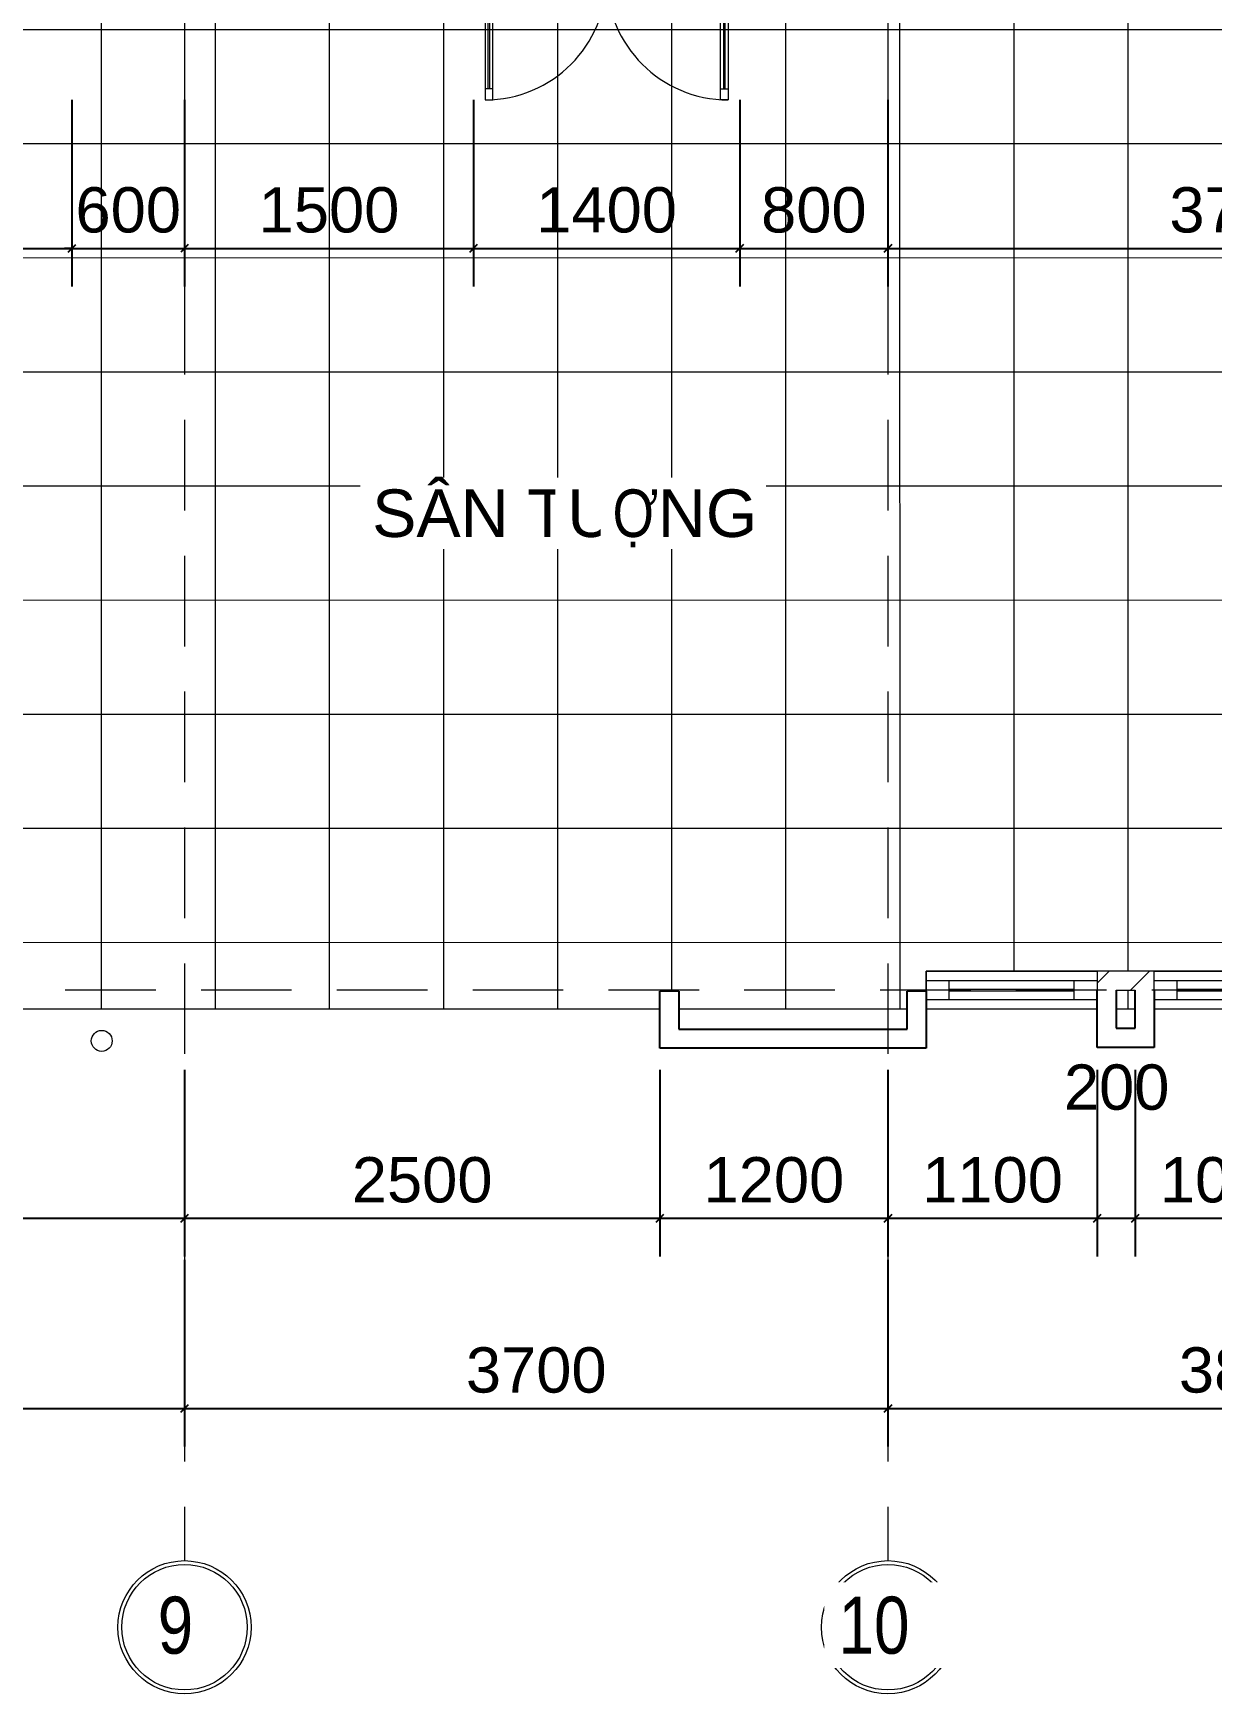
# Model space of a CAD drawing. Header units: millimetres. Extents: x -20510 to 108935, y -243239 to 20306.
# Drawn here: x 28854 to 35053, y -143700 to -134969 of the extents above; entities that cross this region are included whole.
import ezdxf

# ---------------------------------------------------------------- set-up
doc = ezdxf.new("R2010")
doc.units = ezdxf.units.MM
doc.linetypes.add('Hidden', pattern=[714.375, 476.25, -238.125])
for name, color, linetype, lineweight in [('A-ANNO-DIMS', 1, 'Continuous', 9), ('A-DETL', 8, 'Continuous', 9), ('A-DOOR', 2, 'Continuous', 18), ('A-FLOR', 7, 'Continuous', 9), ('A-FLOR-PATT', 8, 'Continuous', 9), ('A-GLAZ', 4, 'Continuous', 18), ('A-WALL', 7, 'Continuous', 25), ('A-WALL-PATT', 8, 'Continuous', 18), ('G-ANNO-TEXT', 2, 'Continuous', 9), ('S-GRID', 1, 'Continuous', 9), ('S-GRID-IDEN', 1, 'Continuous', 9)]:
    doc.layers.add(name, color=color, linetype=linetype, lineweight=lineweight)
doc.styles.add('Arial_1', font='arial.ttf', dxfattribs={"width": 0.8, "height": 200})
doc.styles.add('Arial_2', font='arial.ttf', dxfattribs={"height": 300})
doc.styles.add('Arial_3', font='arial.ttf', dxfattribs={"width": 0.8, "height": 250})
doc.styles.add('Arial_5', font='arial.ttf', dxfattribs={"height": 238.125})
doc.dimstyles.new('SecretInternalLinAngDimStyle5p4736185', dxfattribs={"dimscale": 304.8, "dimtxt": 242.94927, "dimasz": 0.130208, "dimexe": 0.656168, "dimexo": 0.0625, "dimgap": 0.260417, "dimtad": 1, "dimdec": 0, "dimrnd": 100, "dimzin": 0, "dimdsep": 46, "dimtxsty": 'Arial_5', "dimblk1": 'OBLIQUE', "dimblk2": 'OBLIQUE', "dimsah": 1, "dimcen": 0.09, "dimdle": 0.492126, "dimazin": 0, "dimtfac": 1, "dimtdec": 4, "dimtix": 1, "dimtmove": 0, "dimatfit": 3, "dimfxl": 2.624672, "dimfxlon": 1, "dimtvp": 1, "dimtolj": 1, "dimtzin": 0, "dimarcsym": 2})
doc.dimstyles.new('SecretInternalLinAngDimStyle5p4736185_1', dxfattribs={"dimscale": 304.8, "dimtxt": 242.94927, "dimasz": 0.130208, "dimexe": 0.656168, "dimexo": 0.0625, "dimgap": 0.260417, "dimtad": 1, "dimdec": 0, "dimrnd": 100, "dimzin": 0, "dimdsep": 46, "dimtxsty": 'Arial_5', "dimblk1": 'OBLIQUE', "dimblk2": 'OBLIQUE', "dimsah": 1, "dimcen": 0.09, "dimdle": 0.492126, "dimazin": 0, "dimtfac": 1, "dimtdec": 4, "dimtix": 1, "dimtmove": 2, "dimatfit": 3, "dimfxl": 2.624672, "dimfxlon": 1, "dimtvp": 1, "dimtolj": 1, "dimtzin": 0, "dimarcsym": 2})

# ---------------------------------------------------------------- blocks, each defined once
blk = doc.blocks.new('CỬA 2 CÁNH EROWINDOW_có ô chết_ - D2_1400x2200-2413861-05_MẶT BẰNG TẦNG ÁP MÁI')
at = {"layer": 'A-DOOR'}
for p, q in [((-639, 100), (-700, 100)), ((-700, 100), (-700, -80)), ((-639, -80), (-639, 100)), ((700, 100), (639, 100)), ((639, 100), (639, -80)), ((700, -80), (700, 100)), ((-700, -80), (-639, -80)), ((-599, -80), (-639, -80)), ((-639, -80), (-639, -719)), ((-599, -719), (-599, -80)), ((599, -719), (599, -80)), ((599, -80), (639, -80)), ((639, -80), (700, -80)), ((639, -80), (639, -719)), ((-599, -138), (-639, -138)), ((-624, -138), (-624, -661)), ((-614, -661), (-614, -138)), ((599, -138), (639, -138)), ((614, -138), (614, -661)), ((624, -661), (624, -138)), ((-599, -661), (-639, -661)), ((-599, -719), (-599, -661)), ((599, -661), (639, -661)), ((599, -719), (599, -661)), ((-639, -719), (-599, -719)), ((639, -719), (599, -719))]:
    blk.add_line(p, q, dxfattribs=at)
for centre in [(-639, -80), (639, -80)]:
    blk.add_circle(centre, 10, dxfattribs=at)
for centre, start, end in [((-639, -80), 270, 360), ((639, -80), 180, 270)]:
    blk.add_arc(centre, 639, start, end, dxfattribs=at)
blk = doc.blocks.new('Window_K2_Stack - Window_K2_Stack-V8-05_MẶT BẰNG TẦNG ÁP MÁI')
at = {"layer": 'A-GLAZ'}
for p, q in [((-450, 100), (450, 100)), ((-450, 100), (450, 100)), ((-450, 50), (450, 50)), ((-328.75, 50), (-328.75, -50)), ((-328.75, 5), (328.75, 5)), ((328.75, 50), (328.75, -50)), ((-450, -50), (450, -50)), ((-328.75, -5), (328.75, -5)), ((450, -100), (-450, -100)), ((-450, -100), (450, -100))]:
    blk.add_line(p, q, dxfattribs=at)
blk = doc.blocks.new('Window_K2_Stack - Window_K2_Stack-V9-05_MẶT BẰNG TẦNG ÁP MÁI')
at = {"layer": 'A-GLAZ'}
for p, q in [((-450, 100), (450, 100)), ((-450, 100), (450, 100)), ((-450, 50), (450, 50)), ((-328.75, 50), (-328.75, -50)), ((-328.75, 5), (328.75, 5)), ((328.75, 50), (328.75, -50)), ((450, -100), (450, 5)), ((450, 5), (450, -100)), ((-450, -50), (450, -50)), ((-328.75, -5), (328.75, -5)), ((450, -100), (-450, -100)), ((-450, -100), (450, -100))]:
    blk.add_line(p, q, dxfattribs=at)
blk = doc.blocks.new('Grid - TRUC  D1-102336-05_MẶT BẰNG TẦNG ÁP MÁI')
at = {"layer": 'S-GRID-IDEN'}
for radius in [3.5, 3.3]:
    blk.add_circle((0, 0), radius, dxfattribs=at)
blk = doc.blocks.new('_Oblique')
at = {"color": 0, "linetype": 'ByBlock', "lineweight": -2}
blk.add_line((-0.5, -0.5), (0.5, 0.5), dxfattribs=at)
blk = doc.blocks.new('DIMBLOCK9-05_MẶT BẰNG TẦNG ÁP MÁI')
at = {"layer": 'A-ANNO-DIMS', "color": 0, "lineweight": -2, "transparency": 16777216}
for p, q in [((26050, -141419), (26050, -142400)), ((29650, -141419), (29650, -142400)), ((25900, -142200), (29800, -142200))]:
    blk.add_line(p, q, dxfattribs=at)
at = {"layer": 'Defpoints', "color": 0, "transparency": 16777216}
for p in [(26050, -141400), (29650, -141400), (29650, -142200)]:
    blk.add_point(p, dxfattribs=at)
at = {"layer": 'A-ANNO-DIMS', "color": 0, "lineweight": -2, "transparency": 16777216, "xscale": 39.6875, "yscale": 39.6875, "zscale": 39.6875, "rotation": 180}
blk.add_blockref('_Oblique', (26050, -142200), dxfattribs=at)
at = {"layer": 'A-ANNO-DIMS', "color": 0, "lineweight": -2, "transparency": 16777216, "xscale": 39.6875, "yscale": 39.6875, "zscale": 39.6875}
blk.add_blockref('_Oblique', (29650, -142200), dxfattribs=at)
at = {"layer": 'A-ANNO-DIMS', "color": 0, "transparency": 16777216, "insert": (27850, -141999), "char_height": 238.12, "width": 879.103, "attachment_point": 5, "style": 'Arial_5'}
blk.add_mtext('\\A1;3600', dxfattribs=at)
blk = doc.blocks.new('DIMBLOCK10-05_MẶT BẰNG TẦNG ÁP MÁI')
at = {"layer": 'A-ANNO-DIMS', "color": 0, "lineweight": -2, "transparency": 16777216}
for p, q in [((29650, -141419), (29650, -142400)), ((33350, -141419), (33350, -142400)), ((29500, -142200), (33500, -142200))]:
    blk.add_line(p, q, dxfattribs=at)
at = {"layer": 'Defpoints', "color": 0, "transparency": 16777216}
for p in [(29650, -141400), (33350, -141400), (33350, -142200)]:
    blk.add_point(p, dxfattribs=at)
at = {"layer": 'A-ANNO-DIMS', "color": 0, "lineweight": -2, "transparency": 16777216, "xscale": 39.6875, "yscale": 39.6875, "zscale": 39.6875, "rotation": 180}
blk.add_blockref('_Oblique', (29650, -142200), dxfattribs=at)
at = {"layer": 'A-ANNO-DIMS', "color": 0, "lineweight": -2, "transparency": 16777216, "xscale": 39.6875, "yscale": 39.6875, "zscale": 39.6875}
blk.add_blockref('_Oblique', (33350, -142200), dxfattribs=at)
at = {"layer": 'A-ANNO-DIMS', "color": 0, "transparency": 16777216, "insert": (31500, -141999), "char_height": 238.12, "width": 879.103, "attachment_point": 5, "style": 'Arial_5'}
blk.add_mtext('\\A1;3700', dxfattribs=at)
blk = doc.blocks.new('DIMBLOCK11-05_MẶT BẰNG TẦNG ÁP MÁI')
at = {"layer": 'A-ANNO-DIMS', "color": 0, "lineweight": -2, "transparency": 16777216}
for p, q in [((33350, -141419), (33350, -142400)), ((37150, -141419), (37150, -142400)), ((33200, -142200), (37300, -142200))]:
    blk.add_line(p, q, dxfattribs=at)
at = {"layer": 'Defpoints', "color": 0, "transparency": 16777216}
for p in [(33350, -141400), (37150, -141400), (37150, -142200)]:
    blk.add_point(p, dxfattribs=at)
at = {"layer": 'A-ANNO-DIMS', "color": 0, "lineweight": -2, "transparency": 16777216, "xscale": 39.6875, "yscale": 39.6875, "zscale": 39.6875, "rotation": 180}
blk.add_blockref('_Oblique', (33350, -142200), dxfattribs=at)
at = {"layer": 'A-ANNO-DIMS', "color": 0, "lineweight": -2, "transparency": 16777216, "xscale": 39.6875, "yscale": 39.6875, "zscale": 39.6875}
blk.add_blockref('_Oblique', (37150, -142200), dxfattribs=at)
at = {"layer": 'A-ANNO-DIMS', "color": 0, "transparency": 16777216, "insert": (35250, -141999), "char_height": 238.12, "width": 879.103, "attachment_point": 5, "style": 'Arial_5'}
blk.add_mtext('\\A1;3800', dxfattribs=at)
blk = doc.blocks.new('DIMBLOCK32-05_MẶT BẰNG TẦNG ÁP MÁI')
at = {"layer": 'A-ANNO-DIMS', "color": 0, "lineweight": -2, "transparency": 16777216}
for p, q in [((26050, -140419), (26050, -141400)), ((29650, -140419), (29650, -141400)), ((25900, -141200), (29800, -141200))]:
    blk.add_line(p, q, dxfattribs=at)
at = {"layer": 'Defpoints', "color": 0, "transparency": 16777216}
for p in [(26050, -140400), (29650, -140400), (29650, -141200)]:
    blk.add_point(p, dxfattribs=at)
at = {"layer": 'A-ANNO-DIMS', "color": 0, "lineweight": -2, "transparency": 16777216, "xscale": 39.6875, "yscale": 39.6875, "zscale": 39.6875, "rotation": 180}
blk.add_blockref('_Oblique', (26050, -141200), dxfattribs=at)
at = {"layer": 'A-ANNO-DIMS', "color": 0, "lineweight": -2, "transparency": 16777216, "xscale": 39.6875, "yscale": 39.6875, "zscale": 39.6875}
blk.add_blockref('_Oblique', (29650, -141200), dxfattribs=at)
at = {"layer": 'A-ANNO-DIMS', "color": 0, "transparency": 16777216, "insert": (27850, -140999), "char_height": 238.12, "width": 879.103, "attachment_point": 5, "style": 'Arial_5'}
blk.add_mtext('\\A1;3600', dxfattribs=at)
blk = doc.blocks.new('DIMBLOCK33-05_MẶT BẰNG TẦNG ÁP MÁI')
at = {"layer": 'A-ANNO-DIMS', "color": 0, "lineweight": -2, "transparency": 16777216}
for p, q in [((29650, -140419), (29650, -141400)), ((32150, -140419), (32150, -141400)), ((29500, -141200), (32300, -141200))]:
    blk.add_line(p, q, dxfattribs=at)
at = {"layer": 'Defpoints', "color": 0, "transparency": 16777216}
for p in [(29650, -140400), (32150, -140400), (32150, -141200)]:
    blk.add_point(p, dxfattribs=at)
at = {"layer": 'A-ANNO-DIMS', "color": 0, "lineweight": -2, "transparency": 16777216, "xscale": 39.6875, "yscale": 39.6875, "zscale": 39.6875, "rotation": 180}
blk.add_blockref('_Oblique', (29650, -141200), dxfattribs=at)
at = {"layer": 'A-ANNO-DIMS', "color": 0, "lineweight": -2, "transparency": 16777216, "xscale": 39.6875, "yscale": 39.6875, "zscale": 39.6875}
blk.add_blockref('_Oblique', (32150, -141200), dxfattribs=at)
at = {"layer": 'A-ANNO-DIMS', "color": 0, "transparency": 16777216, "insert": (30900, -140999), "char_height": 238.12, "width": 879.103, "attachment_point": 5, "style": 'Arial_5'}
blk.add_mtext('\\A1;2500', dxfattribs=at)
blk = doc.blocks.new('DIMBLOCK34-05_MẶT BẰNG TẦNG ÁP MÁI')
at = {"layer": 'A-ANNO-DIMS', "color": 0, "lineweight": -2, "transparency": 16777216}
for p, q in [((32150, -140419), (32150, -141400)), ((33350, -140419), (33350, -141400)), ((32000, -141200), (33500, -141200))]:
    blk.add_line(p, q, dxfattribs=at)
at = {"layer": 'Defpoints', "color": 0, "transparency": 16777216}
for p in [(32150, -140400), (33350, -140400), (33350, -141200)]:
    blk.add_point(p, dxfattribs=at)
at = {"layer": 'A-ANNO-DIMS', "color": 0, "lineweight": -2, "transparency": 16777216, "xscale": 39.6875, "yscale": 39.6875, "zscale": 39.6875, "rotation": 180}
blk.add_blockref('_Oblique', (32150, -141200), dxfattribs=at)
at = {"layer": 'A-ANNO-DIMS', "color": 0, "lineweight": -2, "transparency": 16777216, "xscale": 39.6875, "yscale": 39.6875, "zscale": 39.6875}
blk.add_blockref('_Oblique', (33350, -141200), dxfattribs=at)
at = {"layer": 'A-ANNO-DIMS', "color": 0, "transparency": 16777216, "insert": (32750, -140999), "char_height": 238.12, "width": 879.103, "attachment_point": 5, "style": 'Arial_5'}
blk.add_mtext('\\A1;1200', dxfattribs=at)
blk = doc.blocks.new('DIMBLOCK35-05_MẶT BẰNG TẦNG ÁP MÁI')
at = {"layer": 'A-ANNO-DIMS', "color": 0, "lineweight": -2, "transparency": 16777216}
for p, q in [((33350, -140419), (33350, -141400)), ((34450, -140419), (34450, -141400)), ((33200, -141200), (34600, -141200))]:
    blk.add_line(p, q, dxfattribs=at)
at = {"layer": 'Defpoints', "color": 0, "transparency": 16777216}
for p in [(33350, -140400), (34450, -140400), (34450, -141200)]:
    blk.add_point(p, dxfattribs=at)
at = {"layer": 'A-ANNO-DIMS', "color": 0, "lineweight": -2, "transparency": 16777216, "xscale": 39.6875, "yscale": 39.6875, "zscale": 39.6875, "rotation": 180}
blk.add_blockref('_Oblique', (33350, -141200), dxfattribs=at)
at = {"layer": 'A-ANNO-DIMS', "color": 0, "lineweight": -2, "transparency": 16777216, "xscale": 39.6875, "yscale": 39.6875, "zscale": 39.6875}
blk.add_blockref('_Oblique', (34450, -141200), dxfattribs=at)
at = {"layer": 'A-ANNO-DIMS', "color": 0, "transparency": 16777216, "insert": (33900, -140999), "char_height": 238.12, "width": 879.103, "attachment_point": 5, "style": 'Arial_5'}
blk.add_mtext('\\A1;1100', dxfattribs=at)
blk = doc.blocks.new('DIMBLOCK36-05_MẶT BẰNG TẦNG ÁP MÁI')
at = {"layer": 'A-ANNO-DIMS', "color": 0, "lineweight": -2, "transparency": 16777216}
for p, q in [((34450, -140419), (34450, -141400)), ((34650, -140419), (34650, -141400)), ((34300, -141200), (34800, -141200))]:
    blk.add_line(p, q, dxfattribs=at)
at = {"layer": 'Defpoints', "color": 0, "transparency": 16777216}
for p in [(34450, -140400), (34650, -140400), (34650, -141200)]:
    blk.add_point(p, dxfattribs=at)
at = {"layer": 'A-ANNO-DIMS', "color": 0, "lineweight": -2, "transparency": 16777216, "xscale": 39.6875, "yscale": 39.6875, "zscale": 39.6875, "rotation": 180}
blk.add_blockref('_Oblique', (34450, -141200), dxfattribs=at)
at = {"layer": 'A-ANNO-DIMS', "color": 0, "lineweight": -2, "transparency": 16777216, "xscale": 39.6875, "yscale": 39.6875, "zscale": 39.6875}
blk.add_blockref('_Oblique', (34650, -141200), dxfattribs=at)
at = {"layer": 'A-ANNO-DIMS', "color": 0, "transparency": 16777216, "insert": (34275.3, -140390.9), "char_height": 238.12, "width": 659.327, "attachment_point": 1, "line_spacing_factor": 0.941778, "style": 'Arial_5'}
blk.add_mtext('\\A1;200', dxfattribs=at)
blk = doc.blocks.new('DIMBLOCK37-05_MẶT BẰNG TẦNG ÁP MÁI')
at = {"layer": 'A-ANNO-DIMS', "color": 0, "lineweight": -2, "transparency": 16777216}
for p, q in [((34650, -140419), (34650, -141400)), ((35650, -140419), (35650, -141400)), ((34500, -141200), (35800, -141200))]:
    blk.add_line(p, q, dxfattribs=at)
at = {"layer": 'Defpoints', "color": 0, "transparency": 16777216}
for p in [(34650, -140400), (35650, -140400), (35650, -141200)]:
    blk.add_point(p, dxfattribs=at)
at = {"layer": 'A-ANNO-DIMS', "color": 0, "lineweight": -2, "transparency": 16777216, "xscale": 39.6875, "yscale": 39.6875, "zscale": 39.6875, "rotation": 180}
blk.add_blockref('_Oblique', (34650, -141200), dxfattribs=at)
at = {"layer": 'A-ANNO-DIMS', "color": 0, "lineweight": -2, "transparency": 16777216, "xscale": 39.6875, "yscale": 39.6875, "zscale": 39.6875}
blk.add_blockref('_Oblique', (35650, -141200), dxfattribs=at)
at = {"layer": 'A-ANNO-DIMS', "color": 0, "transparency": 16777216, "insert": (35150, -140999), "char_height": 238.12, "width": 879.103, "attachment_point": 5, "style": 'Arial_5'}
blk.add_mtext('\\A1;1000', dxfattribs=at)
blk = doc.blocks.new('DIMBLOCK119-05_MẶT BẰNG TẦNG ÁP MÁI')
at = {"layer": 'A-ANNO-DIMS', "color": 0, "lineweight": -2, "transparency": 16777216}
for p, q in [((27558, -135319), (27558, -136300)), ((29058, -135319), (29058, -136300)), ((27408, -136100), (29208, -136100))]:
    blk.add_line(p, q, dxfattribs=at)
at = {"layer": 'Defpoints', "color": 0, "transparency": 16777216}
for p in [(27558, -135300), (29058, -135300), (29058, -136100)]:
    blk.add_point(p, dxfattribs=at)
at = {"layer": 'A-ANNO-DIMS', "color": 0, "lineweight": -2, "transparency": 16777216, "xscale": 39.6875, "yscale": 39.6875, "zscale": 39.6875, "rotation": 180}
blk.add_blockref('_Oblique', (27558, -136100), dxfattribs=at)
at = {"layer": 'A-ANNO-DIMS', "color": 0, "lineweight": -2, "transparency": 16777216, "xscale": 39.6875, "yscale": 39.6875, "zscale": 39.6875}
blk.add_blockref('_Oblique', (29058, -136100), dxfattribs=at)
at = {"layer": 'A-ANNO-DIMS', "color": 0, "transparency": 16777216, "insert": (28308, -135899), "char_height": 238.12, "width": 879.103, "attachment_point": 5, "style": 'Arial_5'}
blk.add_mtext('\\A1;1500', dxfattribs=at)
blk = doc.blocks.new('DIMBLOCK120-05_MẶT BẰNG TẦNG ÁP MÁI')
at = {"layer": 'A-ANNO-DIMS', "color": 0, "lineweight": -2, "transparency": 16777216}
for p, q in [((29058, -135319), (29058, -136300)), ((29650, -135319), (29650, -136300)), ((29058, -136100), (29018.3, -136100)), ((29058, -136100), (29650, -136100)), ((29650, -136100), (29689.7, -136100))]:
    blk.add_line(p, q, dxfattribs=at)
at = {"layer": 'Defpoints', "color": 0, "transparency": 16777216}
for p in [(29058, -135300), (29650, -135300), (29650, -136100)]:
    blk.add_point(p, dxfattribs=at)
at = {"layer": 'A-ANNO-DIMS', "color": 0, "lineweight": -2, "transparency": 16777216, "xscale": 39.6875, "yscale": 39.6875, "zscale": 39.6875}
blk.add_blockref('_Oblique', (29058, -136100), dxfattribs=at)
at = {"layer": 'A-ANNO-DIMS', "color": 0, "lineweight": -2, "transparency": 16777216, "xscale": 39.6875, "yscale": 39.6875, "zscale": 39.6875, "rotation": 180}
blk.add_blockref('_Oblique', (29650, -136100), dxfattribs=at)
at = {"layer": 'A-ANNO-DIMS', "color": 0, "transparency": 16777216, "insert": (29354, -135899), "char_height": 238.12, "width": 659.327, "attachment_point": 5, "style": 'Arial_5'}
blk.add_mtext('\\A1;600', dxfattribs=at)
blk = doc.blocks.new('DIMBLOCK121-05_MẶT BẰNG TẦNG ÁP MÁI')
at = {"layer": 'A-ANNO-DIMS', "color": 0, "lineweight": -2, "transparency": 16777216}
for p, q in [((29650, -135319), (29650, -136300)), ((31170, -135319), (31170, -136300)), ((29500, -136100), (31320, -136100))]:
    blk.add_line(p, q, dxfattribs=at)
at = {"layer": 'Defpoints', "color": 0, "transparency": 16777216}
for p in [(29650, -135300), (31170, -135300), (31170, -136100)]:
    blk.add_point(p, dxfattribs=at)
at = {"layer": 'A-ANNO-DIMS', "color": 0, "lineweight": -2, "transparency": 16777216, "xscale": 39.6875, "yscale": 39.6875, "zscale": 39.6875, "rotation": 180}
blk.add_blockref('_Oblique', (29650, -136100), dxfattribs=at)
at = {"layer": 'A-ANNO-DIMS', "color": 0, "lineweight": -2, "transparency": 16777216, "xscale": 39.6875, "yscale": 39.6875, "zscale": 39.6875}
blk.add_blockref('_Oblique', (31170, -136100), dxfattribs=at)
at = {"layer": 'A-ANNO-DIMS', "color": 0, "transparency": 16777216, "insert": (30410, -135899), "char_height": 238.12, "width": 879.103, "attachment_point": 5, "style": 'Arial_5'}
blk.add_mtext('\\A1;1500', dxfattribs=at)
blk = doc.blocks.new('DIMBLOCK122-05_MẶT BẰNG TẦNG ÁP MÁI')
at = {"layer": 'A-ANNO-DIMS', "color": 0, "lineweight": -2, "transparency": 16777216}
for p, q in [((31170, -135319), (31170, -136300)), ((32570, -135319), (32570, -136300)), ((31020, -136100), (32720, -136100))]:
    blk.add_line(p, q, dxfattribs=at)
at = {"layer": 'Defpoints', "color": 0, "transparency": 16777216}
for p in [(31170, -135300), (32570, -135300), (32570, -136100)]:
    blk.add_point(p, dxfattribs=at)
at = {"layer": 'A-ANNO-DIMS', "color": 0, "lineweight": -2, "transparency": 16777216, "xscale": 39.6875, "yscale": 39.6875, "zscale": 39.6875, "rotation": 180}
blk.add_blockref('_Oblique', (31170, -136100), dxfattribs=at)
at = {"layer": 'A-ANNO-DIMS', "color": 0, "lineweight": -2, "transparency": 16777216, "xscale": 39.6875, "yscale": 39.6875, "zscale": 39.6875}
blk.add_blockref('_Oblique', (32570, -136100), dxfattribs=at)
at = {"layer": 'A-ANNO-DIMS', "color": 0, "transparency": 16777216, "insert": (31870, -135899), "char_height": 238.12, "width": 879.103, "attachment_point": 5, "style": 'Arial_5'}
blk.add_mtext('\\A1;1400', dxfattribs=at)
blk = doc.blocks.new('DIMBLOCK123-05_MẶT BẰNG TẦNG ÁP MÁI')
at = {"layer": 'A-ANNO-DIMS', "color": 0, "lineweight": -2, "transparency": 16777216}
for p, q in [((32570, -135319), (32570, -136300)), ((33350, -135319), (33350, -136300)), ((32420, -136100), (33500, -136100))]:
    blk.add_line(p, q, dxfattribs=at)
at = {"layer": 'Defpoints', "color": 0, "transparency": 16777216}
for p in [(32570, -135300), (33350, -135300), (33350, -136100)]:
    blk.add_point(p, dxfattribs=at)
at = {"layer": 'A-ANNO-DIMS', "color": 0, "lineweight": -2, "transparency": 16777216, "xscale": 39.6875, "yscale": 39.6875, "zscale": 39.6875, "rotation": 180}
blk.add_blockref('_Oblique', (32570, -136100), dxfattribs=at)
at = {"layer": 'A-ANNO-DIMS', "color": 0, "lineweight": -2, "transparency": 16777216, "xscale": 39.6875, "yscale": 39.6875, "zscale": 39.6875}
blk.add_blockref('_Oblique', (33350, -136100), dxfattribs=at)
at = {"layer": 'A-ANNO-DIMS', "color": 0, "transparency": 16777216, "insert": (32960, -135899), "char_height": 238.12, "width": 659.327, "attachment_point": 5, "style": 'Arial_5'}
blk.add_mtext('\\A1;800', dxfattribs=at)
blk = doc.blocks.new('DIMBLOCK124-05_MẶT BẰNG TẦNG ÁP MÁI')
at = {"layer": 'A-ANNO-DIMS', "color": 0, "lineweight": -2, "transparency": 16777216}
for p, q in [((33350, -135319), (33350, -136300)), ((37050, -135319), (37050, -136300)), ((33200, -136100), (37200, -136100))]:
    blk.add_line(p, q, dxfattribs=at)
at = {"layer": 'Defpoints', "color": 0, "transparency": 16777216}
for p in [(33350, -135300), (37050, -135300), (37050, -136100)]:
    blk.add_point(p, dxfattribs=at)
at = {"layer": 'A-ANNO-DIMS', "color": 0, "lineweight": -2, "transparency": 16777216, "xscale": 39.6875, "yscale": 39.6875, "zscale": 39.6875, "rotation": 180}
blk.add_blockref('_Oblique', (33350, -136100), dxfattribs=at)
at = {"layer": 'A-ANNO-DIMS', "color": 0, "lineweight": -2, "transparency": 16777216, "xscale": 39.6875, "yscale": 39.6875, "zscale": 39.6875}
blk.add_blockref('_Oblique', (37050, -136100), dxfattribs=at)
at = {"layer": 'A-ANNO-DIMS', "color": 0, "transparency": 16777216, "insert": (35200, -135899), "char_height": 238.12, "width": 879.103, "attachment_point": 5, "style": 'Arial_5'}
blk.add_mtext('\\A1;3700', dxfattribs=at)

msp = doc.modelspace()

# ---------------------------------------------------------------- hatches: boundary and pattern name
at = {"layer": 'A-FLOR-PATT'}
h = msp.add_hatch(dxfattribs=at)
h.set_pattern_fill('FP_6', color=256, style=0, pattern_type=2)
h.set_pattern_definition([(0.0043, (16612.5, -132550.4), (-0.045, 600), []), (90.004, (16612.5, -132550.4), (-600, -0.042), [])])
h.paths.add_polyline_path([(450, -140100.9), (825, -140100.8), (825, -139951), (650, -139951), (650, -140100), (450, -140100), (450, -139900), (574, -139900), (574, -139750), (450, -139750), (450, -140100)])
h.paths.add_polyline_path([(1925, -140100.8), (2025, -140100.7), (2025, -140001), (1925, -140001)])
h.paths.add_polyline_path([(3125, -140100.7), (3225, -140100.7), (3225, -140001), (3125, -140001)])
h.paths.add_polyline_path([(4250, -140100.6), (11550, -140100), (11550, -134700), (8150, -134700), (8150, -134750), (7950, -134750), (7950, -134700), (7270, -134700), (7270, -134500), (12580, -134500), (12580, -134700), (11750, -134700), (11750, -139900), (22350, -139900), (22350, -134700), (22250, -134700), (22250, -134500), (23080, -134500), (23080, -134700), (22550, -134700), (22550, -139900), (25950, -139900), (25950, -134700), (24080, -134700), (24080, -134500), (31170, -134500), (31170, -134700), (29750, -134700), (29750, -134750), (29550, -134750), (29550, -134700), (26150, -134700), (26150, -140099), (32150, -140098.5), (32150, -140006), (32250, -140006), (32250, -140098.5), (33450, -140098.4), (33450, -140006), (33550, -140006), (33550, -139901), (37250, -139900), (37250, -139750), (37025, -139750), (37025, -139650), (37050, -139650), (37050, -136600), (37150, -136600), (37150, -137450), (37254.9, -137450), (37260.1, -134700), (37250, -134700), (37250, -134750), (37050, -134750), (37050, -134700), (33450, -134700), (33450, -134750), (33250, -134750), (33250, -134700), (32570, -134700), (32570, -134500), (37050, -134500), (37050, -132300), (33220, -132300), (33220, -132100), (33250, -132100), (33249.6, -129962.3), (33232.2, -129960), (33215.2, -129953.6), (33207.3, -129948.4), (33198.9, -129942), (33189.7, -129931.5), (33179.7, -129912.4), (33176.2, -129900.8), (33175.2, -129881.6), (33178.7, -129864.4), (33184.8, -129850.1), (33194.5, -129837.3), (33205.5, -129827), (33218.9, -129818.1), (33218.9, -128025.5), (33250, -128025.5), (33250, -125200), (29750, -125200), (29750, -128701.8), (29781.1, -128694.4), (30299.2, -128452.8), (30346.5, -128258.4), (30478.5, -128541.6), (30525.8, -128347.2), (31075, -128091.1), (31075, -128095.7), (31094.6, -128091.1), (31094.6, -128093.6), (31105.3, -128091.1), (31105.3, -129819.4), (31123.5, -129831.6), (31135.5, -129845.3), (31143.7, -129858.9), (31147.7, -129877.9), (31148.6, -129897.5), (31142.7, -129915.7), (31133.9, -129933), (31120.2, -129946.9), (31101.7, -129956), (31090, -129960.8), (31074.6, -129961.5), (31053.8, -129959), (31043.9, -129955.6), (31025.7, -129943.4), (31013.7, -129929.7), (31005.5, -129916.1), (31000.6, -129900), (29823, -129900), (29819.5, -129916.1), (29809.4, -129932.8), (29795.4, -129947.1), (29779.1, -129956.8), (29765.8, -129960.5), (29750, -129961.5), (29750, -132100), (32220, -132100), (32220, -132300), (29540, -132300), (29540, -132100), (29550, -132100), (29550, -126900), (23000, -126900), (23000, -127900), (22550, -127900), (22550, -132100), (25950, -132100), (25950, -132050), (26150, -132050), (26150, -132100), (28540, -132100), (28540, -132300), (22340, -132300), (22340, -132100), (22350, -132100), (22350, -127900), (19900, -127900), (19900, -126900), (15350, -126900), (15350, -132100), (18750, -132100), (18750, -132050), (18950, -132050), (18950, -132100), (21340, -132100), (21340, -132300), (15140, -132300), (15140, -132100), (15150, -132100), (15150, -126900), (8150, -126900), (8150, -132100), (11550, -132100), (11550, -132050), (11750, -132050), (11750, -132100), (14140, -132100), (14140, -132300), (6270, -132300), (6270, -132100), (7950, -132100), (7949.6, -129962.3), (7929.6, -129959.1), (7918.4, -129955.4), (7907.3, -129948.4), (7899.4, -129942.5), (7888.7, -129929.7), (7879.7, -129912.4), (7876.2, -129900.8), (7875.2, -129881.6), (7878.7, -129864.4), (7884.8, -129850.1), (7894.5, -129837.3), (7905.5, -129827), (7918.9, -129818.1), (7918.9, -128025.5), (7950, -128025.5), (7950, -125200), (4450, -125200), (4450, -132100), (5270, -132100), (5270, -132300), (450, -132300), (450, -132050), (650, -132050), (650, -132100), (4250, -132100), (4250, -126700.8), (4225, -126700.8), (4225, -126899), (675, -126899), (675, -127150), (650, -127150), (650, -129700), (450, -129700), (450, -131200), (-4025.9, -131200), (-4050, -135600), (450, -135600), (450, -137100), (650, -137100), (650.7, -139650), (675, -139650), (675, -139851), (925, -139851), (925, -139901), (4225, -139901), (4225, -139956), (4250, -139956), (4250, -140100)])
h.paths.add_polyline_path([(34550, -140098.3), (34650, -140098.3), (34650, -140001), (34550, -140001)])
h.paths.add_polyline_path([(35750, -140098.2), (35850, -140098.2), (35850, -140001), (35750, -140001)])
h.paths.add_polyline_path([(36950, -140098.2), (37050, -140098.1), (37050, -140000), (36950, -140000)])
h.paths.add_polyline_path([(450, -139650), (450, -139650), (450, -139484.7)])
h.paths.add_polyline_path([(37250.8, -139650), (37252.5, -138750), (37250, -138750), (37250, -139650)])
h.paths.add_polyline_path([(37150, -138650), (37252.7, -138650), (37252.9, -138550), (37150, -138550), (37150, -138558.2)])
h.paths.add_polyline_path([(450, -138650), (550, -138650), (550, -138550), (450, -138550), (450, -138558.2)])
h.paths.add_polyline_path([(450, -138450), (450, -138450), (450, -137631.8)])
h.paths.add_polyline_path([(37250, -138450), (37253.1, -138450), (37254.7, -137550), (37250, -137550), (37250, -137631.8)])
h.paths.add_polyline_path([(450, -137450), (550, -137450), (550, -137200), (450, -137200)])
h.paths.add_polyline_path([(15350, -134750), (15150, -134750), (15150, -134700), (13980, -134700), (13980, -134500), (20850, -134500), (20850, -134700), (18950, -134700), (18950, -134750), (18750, -134750), (18750, -134700), (15350, -134700)])
h.paths.add_polyline_path([(4265, -134750), (4250, -134750), (4250, -134700), (650, -134700), (650, -134750), (450, -134750), (450, -134500), (5870, -134500), (5870, -134700), (4450, -134700), (4450, -134750), (4435, -134750)])
h.paths.add_polyline_path([(37260.4, -134500), (37264.5, -132300), (37250, -132300), (37250, -134500)])
h.paths.add_polyline_path([(33450, -132100), (34550, -132100), (34550, -131500), (34650, -131500), (34650, -130700), (34550, -130700), (34550, -130600), (34350, -130600), (34350, -130500), (37050, -130500), (37050, -130498.3), (33450, -130498.3), (33450.7, -130500), (33550, -130500), (33550, -130600), (33450, -130600), (33450, -132073.3)])
h.paths.add_polyline_path([(37264.9, -132100), (37269.7, -129530), (37250, -129530), (37250, -132100)])
h.paths.add_polyline_path([(34650, -132100), (37050, -132100), (37050, -132097.4), (35000, -132097.4), (35000, -131548.3), (34650, -131548.3), (34650, -132073.3)])
h.paths.add_polyline_path([(31925.4, -129962.3), (31903.7, -129958.8), (31889.2, -129952.6), (31878, -129945), (31867.3, -129934), (31858, -129919.4), (31853.1, -129905.6), (31850.7, -129887.5), (31852.7, -129870.1), (31859.3, -129854.2), (31869.7, -129838.2), (31880.4, -129828.6), (31894.7, -129819.2), (31894.7, -128025.5), (31956.1, -128025.5), (31956.9, -129819.6), (31972.8, -129830), (31983.5, -129841), (31992.8, -129855.6), (31997.7, -129869.4), (32000.1, -129887.5), (31998.1, -129904.9), (31991.5, -129920.8), (31981.1, -129936.8), (31974, -129943.8), (31955.8, -129955.8), (31941, -129960.5)])
h.paths.add_polyline_path([(6625.4, -129962.3), (6603.7, -129958.8), (6589.2, -129952.6), (6578, -129945), (6567.3, -129934), (6558, -129919.4), (6553.1, -129905.6), (6550.7, -129887.5), (6552.7, -129870.1), (6559.3, -129854.2), (6569.7, -129838.2), (6580.4, -129828.6), (6594.7, -129819.2), (6594.7, -128025.5), (6656.1, -128025.5), (6656.9, -129819.6), (6672.8, -129830), (6683.5, -129841), (6692.8, -129855.6), (6697.7, -129869.4), (6700.1, -129887.5), (6698.1, -129904.9), (6691.5, -129920.8), (6681.1, -129936.8), (6674, -129943.8), (6655.8, -129955.8), (6641, -129960.5)])
h.paths.add_polyline_path([(450, -129600), (550, -129600), (550, -129350), (450, -129350)])
h.paths.add_polyline_path([(37269.9, -129430), (37275, -126699.9), (37250, -126700), (37250, -129430)])
h.paths.add_polyline_path([(450, -128250), (550, -128250), (550, -128150), (450, -128150)])
h.paths.add_polyline_path([(450, -127050), (575, -127050), (575, -126900), (450, -126900), (450, -126700), (650, -126700), (650.7, -126799), (825, -126799), (825, -126699.3), (450, -126700), (450, -127050)])
h.paths.add_polyline_path([(3125, -126799), (3225, -126799), (3225, -126700.3), (3125, -126700.3)])
h.paths.add_polyline_path([(1925, -126799), (2025, -126799), (2025, -126699.8), (1925, -126699.8)])
h.paths.add_polyline_path([(28478, -126700), (29550, -126699.1), (29550, -126699.1), (8150, -126698.3), (8150, -126700), (26978, -126700)])
h.paths.add_polyline_path([(4250, -126699.9), (4250, -125000), (4250, -125000), (4250, -126699.9)])
at = {"layer": 'A-WALL-PATT', "lineweight": 9}
h = msp.add_hatch(dxfattribs=at)
h.set_pattern_fill('FP_1', color=256, style=0, pattern_type=2)
h.set_pattern_definition([(45, (26776.95, -140000), (-106.066, 106.066), [])])
h.paths.add_polyline_path([(34750, -140001), (34750, -139901), (34450, -139901), (34450, -140001), (34650, -140001)])

# ---------------------------------------------------------------- linework, layer by layer
at = {"layer": 'A-DETL'}
msp.add_circle((29214.6, -140267.1), 55, dxfattribs=at)
at = {"layer": 'A-FLOR'}
for p, q in [((26150, -140099), (32150, -140098.5)), ((32250, -140098.5), (33450, -140098.4)), ((34550, -140098.3), (34650, -140098.3))]:
    msp.add_line(p, q, dxfattribs=at)
at = {"layer": 'A-WALL', "lineweight": 18}
for p, q in [((34750, -139901), (34450, -139901)), ((34450, -139901), (34450, -140001)), ((34750, -140001), (34750, -139901)), ((34550, -140001), (34650, -140001))]:
    msp.add_line(p, q, dxfattribs=at)
at = {"layer": 'A-WALL'}
for p, q in [((32150, -140306), (32150, -140006)), ((32250, -140006), (32150, -140006)), ((32250, -140006), (32250, -140206)), ((33450, -140206), (33450, -140006)), ((33550, -140006), (33450, -140006)), ((33550, -140006), (33550, -140306)), ((34450, -140301), (34450, -140001)), ((34550, -140001), (34550, -140201)), ((34650, -140201), (34650, -140001)), ((34750, -140001), (34750, -140301)), ((32250, -140206), (33450, -140206)), ((34550, -140201), (34650, -140201)), ((33550, -140306), (32150, -140306)), ((34750, -140301), (34450, -140301))]:
    msp.add_line(p, q, dxfattribs=at)
at = {"layer": 'S-GRID', "linetype": 'Hidden'}
for p, q in [((29650, -122000), (29650, -143000)), ((33350, -122000), (33350, -143000)), ((39500, -140000), (-3000, -140000))]:
    msp.add_line(p, q, dxfattribs=at)

# ---------------------------------------------------------------- block references
at = {"layer": 'A-DOOR'}
msp.add_blockref('CỬA 2 CÁNH EROWINDOW_có ô chết_ - D2_1400x2200-2413861-05_MẶT BẰNG TẦNG ÁP MÁI', (31870, -134600), dxfattribs=at)
at = {"layer": 'A-GLAZ', "rotation": 180}
for name, p in [('Window_K2_Stack - Window_K2_Stack-V9-05_MẶT BẰNG TẦNG ÁP MÁI', (34000, -140001)), ('Window_K2_Stack - Window_K2_Stack-V8-05_MẶT BẰNG TẦNG ÁP MÁI', (35200, -140001))]:
    msp.add_blockref(name, p, dxfattribs=at)
at = {"layer": 'S-GRID-IDEN', "xscale": 99.99999999999991, "yscale": 99.99999999999991, "zscale": 99.99999999999991, "rotation": 180}
for p in [(29650, -143350), (33350, -143350)]:
    msp.add_blockref('Grid - TRUC  D1-102336-05_MẶT BẰNG TẦNG ÁP MÁI', p, dxfattribs=at)

# ---------------------------------------------------------------- dimensions: what is measured, and where the dimension line sits
at = {"layer": 'A-ANNO-DIMS'}
for base, p1, p2, override, picture, middle in [((29058, -136100), (27558, -135300), (29058, -135300), {"dimpost": '<>', "dimfxl": 1500}, 'DIMBLOCK119-05_MẶT BẰNG TẦNG ÁP MÁI', (28308, -135899)), ((29650, -136100), (29058, -135300), (29650, -135300), {"dimpost": '<>', "dimfxl": 591.995195}, 'DIMBLOCK120-05_MẶT BẰNG TẦNG ÁP MÁI', (29354, -135899)), ((31170, -136100), (29650, -135300), (31170, -135300), {"dimpost": '<>', "dimfxl": 1520}, 'DIMBLOCK121-05_MẶT BẰNG TẦNG ÁP MÁI', (30410, -135899)), ((32570, -136100), (31170, -135300), (32570, -135300), {"dimpost": '<>', "dimfxl": 1400}, 'DIMBLOCK122-05_MẶT BẰNG TẦNG ÁP MÁI', (31870, -135899)), ((33350, -136100), (32570, -135300), (33350, -135300), {"dimpost": '<>', "dimfxl": 780}, 'DIMBLOCK123-05_MẶT BẰNG TẦNG ÁP MÁI', (32960, -135899)), ((37050, -136100), (33350, -135300), (37050, -135300), {"dimpost": '<>', "dimfxl": 3700}, 'DIMBLOCK124-05_MẶT BẰNG TẦNG ÁP MÁI', (35200, -135899)), ((29650, -141200), (26050, -140400), (29650, -140400), {"dimpost": '<>', "dimfxl": 3600}, 'DIMBLOCK32-05_MẶT BẰNG TẦNG ÁP MÁI', (27850, -140999)), ((32150, -141200), (29650, -140400), (32150, -140400), {"dimpost": '<>', "dimfxl": 2500}, 'DIMBLOCK33-05_MẶT BẰNG TẦNG ÁP MÁI', (30900, -140999)), ((33350, -141200), (32150, -140400), (33350, -140400), {"dimpost": '<>', "dimfxl": 1200}, 'DIMBLOCK34-05_MẶT BẰNG TẦNG ÁP MÁI', (32750, -140999)), ((34450, -141200), (33350, -140400), (34450, -140400), {"dimpost": '<>', "dimfxl": 1100}, 'DIMBLOCK35-05_MẶT BẰNG TẦNG ÁP MÁI', (33900, -140999)), ((35650, -141200), (34650, -140400), (35650, -140400), {"dimpost": '<>', "dimfxl": 1000}, 'DIMBLOCK37-05_MẶT BẰNG TẦNG ÁP MÁI', (35150, -140999)), ((29650, -142200), (26050, -141400), (29650, -141400), {"dimpost": '<>', "dimfxl": 3600}, 'DIMBLOCK9-05_MẶT BẰNG TẦNG ÁP MÁI', (27850, -141999)), ((33350, -142200), (29650, -141400), (33350, -141400), {"dimpost": '<>', "dimfxl": 3700}, 'DIMBLOCK10-05_MẶT BẰNG TẦNG ÁP MÁI', (31500, -141999)), ((37150, -142200), (33350, -141400), (37150, -141400), {"dimpost": '<>', "dimfxl": 3800}, 'DIMBLOCK11-05_MẶT BẰNG TẦNG ÁP MÁI', (35250, -141999))]:
    dim = msp.add_linear_dim(base=base, p1=p1, p2=p2, dimstyle='SecretInternalLinAngDimStyle5p4736185', override=override, dxfattribs=at)
    dim.commit()
    dim.dimension.update_dxf_attribs({"geometry": picture, "text_midpoint": middle})
dim = msp.add_linear_dim(base=(34650, -141200), p1=(34450, -140400), p2=(34650, -140400), dimstyle='SecretInternalLinAngDimStyle5p4736185_1', override={"dimpost": '<>', "dimfxl": 200}, dxfattribs=at)
dim.commit()
dim.dimension.update_dxf_attribs({"geometry": 'DIMBLOCK36-05_MẶT BẰNG TẦNG ÁP MÁI', "text_midpoint": (34604.9, -140549.6), "dimtype": 160})

# ---------------------------------------------------------------- next in the draw order: texts
at = {"layer": 'G-ANNO-TEXT', "color": 7, "insert": (30636.8, -137367.5), "char_height": 250, "width": 1244.219, "attachment_point": 1, "style": 'Arial_2', "bg_fill": 3, "box_fill_scale": 1.25, "bg_fill_color": 9, "bg_fill_true_color": 13158600, "bg_fill_transparency": 0}
msp.add_mtext('SÂN TH', dxfattribs=at)
at = {"layer": 'S-GRID-IDEN', "char_height": 300, "attachment_point": 1, "style": 'Arial_1', "bg_fill": 3, "box_fill_scale": 1.25, "bg_fill_color": 9, "bg_fill_true_color": 13158600, "bg_fill_transparency": 0}
for s, insert, width in [('9', (29509.2, -143189.2), 288.607), ('10', (33090.2, -143189.2), 577.215)]:
    msp.add_mtext(s, dxfattribs=dict(at, insert=insert, width=width))

# ---------------------------------------------------------------- next in the draw order: texts
at = {"layer": 'G-ANNO-TEXT', "color": 7, "insert": (31663.4, -137367.5), "char_height": 250, "width": 288.607, "attachment_point": 1, "style": 'Arial_2', "bg_fill": 3, "box_fill_scale": 1.25, "bg_fill_color": 9, "bg_fill_true_color": 13158600, "bg_fill_transparency": 0}
msp.add_mtext('Ư', dxfattribs=at)

# ---------------------------------------------------------------- next in the draw order: texts
at = {"layer": 'G-ANNO-TEXT', "color": 7, "insert": (31901.5, -137367.5), "char_height": 250, "width": 288.607, "attachment_point": 1, "style": 'Arial_3', "bg_fill": 3, "box_fill_scale": 1.25, "bg_fill_color": 9, "bg_fill_true_color": 13158600, "bg_fill_transparency": 0}
msp.add_mtext('\\fArial|b0|i0|c254|p34|;\\W.8;Ợ', dxfattribs=at)

# ---------------------------------------------------------------- next in the draw order: texts
at = {"layer": 'G-ANNO-TEXT', "color": 7, "insert": (32139.6, -137367.5), "char_height": 250, "width": 506.666, "attachment_point": 1, "style": 'Arial_2', "bg_fill": 3, "box_fill_scale": 1.25, "bg_fill_color": 9, "bg_fill_true_color": 13158600, "bg_fill_transparency": 0}
msp.add_mtext('NG', dxfattribs=at)

doc.saveas('drawing.dxf')
